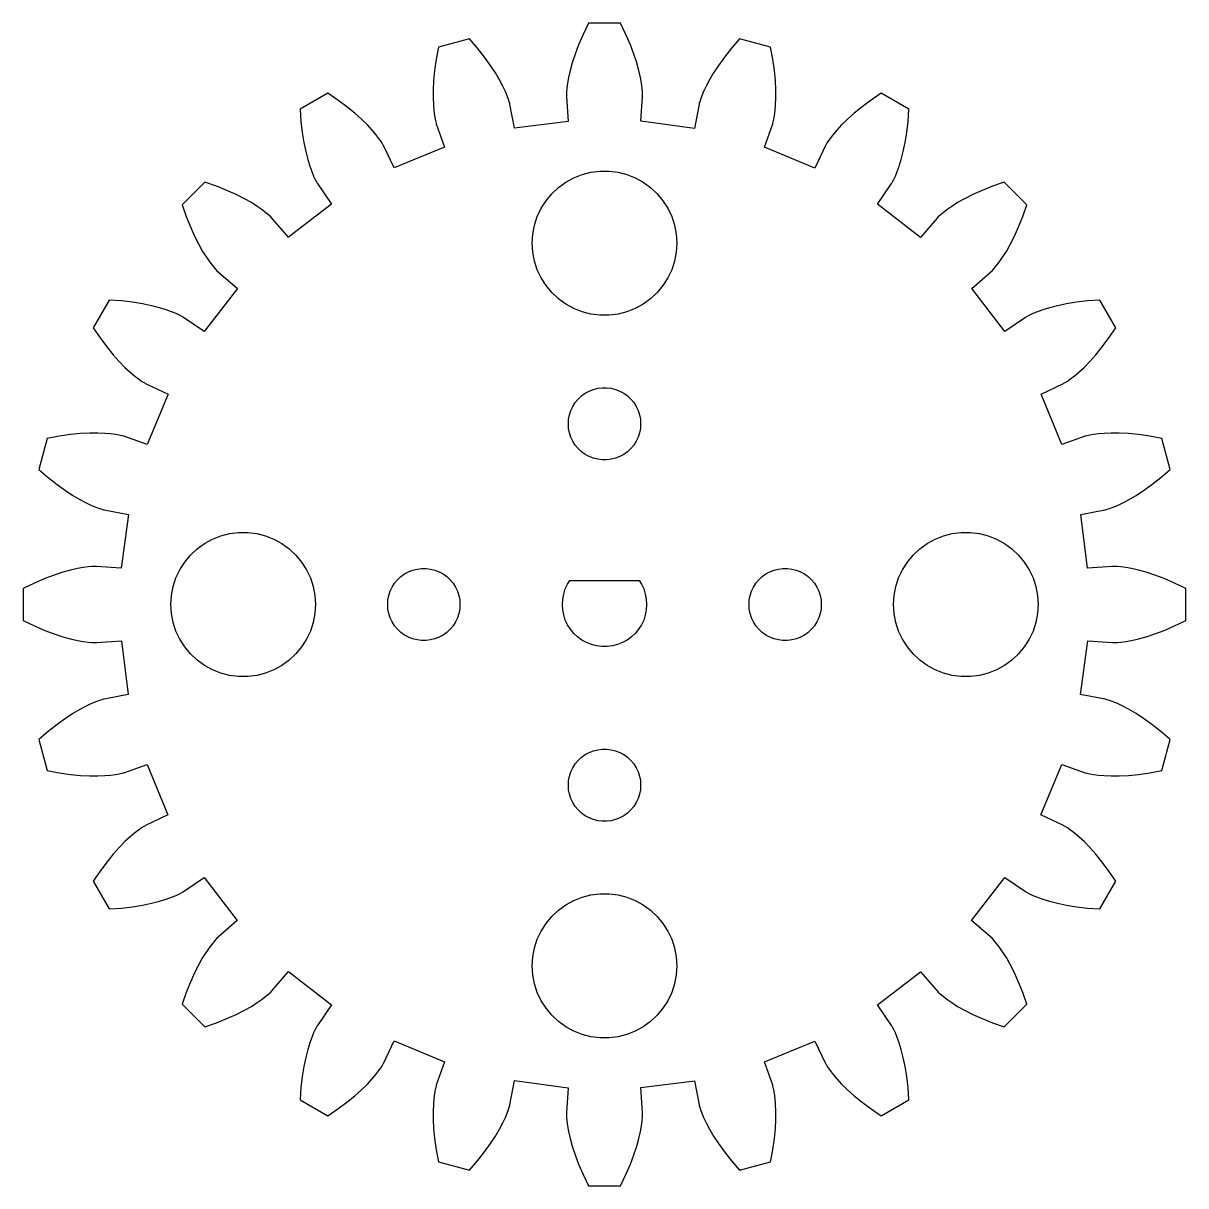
# Model space of a CAD drawing. Header units: metres. Extents: x -24.1 to 24.1, y -24.1 to 24.1.
import ezdxf

# ---------------------------------------------------------------- set-up
doc = ezdxf.new("R2010")
doc.units = ezdxf.units.M

msp = doc.modelspace()

# ---------------------------------------------------------------- linework, layer by layer
for p, q in [((-0.663116, 24.1281), (-0.88736, 23.6678)), ((0.663116, 24.1281), (-0.663116, 24.1281)), ((0.88736, 23.6678), (0.663116, 24.1281)), ((-0.88736, 23.6678), (-1.07262, 23.2385)), ((1.07262, 23.2385), (0.88736, 23.6678)), ((-5.60429, 23.4776), (-6.88533, 23.1344)), ((-5.26854, 23.091), (-5.60429, 23.4776)), ((-1.07262, 23.2385), (-1.22226, 22.8429)), ((1.22226, 22.8429), (1.07262, 23.2385)), ((5.60429, 23.4776), (5.26854, 23.091)), ((6.88533, 23.1344), (5.60429, 23.4776)), ((-6.88533, 23.1344), (-6.98279, 22.6317)), ((-4.9785, 22.7243), (-5.26854, 23.091)), ((-4.73155, 22.3809), (-4.9785, 22.7243)), ((-1.22226, 22.8429), (-1.33978, 22.4831)), ((1.33978, 22.4831), (1.22226, 22.8429)), ((4.9785, 22.7243), (4.73155, 22.3809)), ((5.26854, 23.091), (4.9785, 22.7243)), ((6.98279, 22.6317), (6.88533, 23.1344)), ((-6.98279, 22.6317), (-7.05064, 22.1691)), ((-4.52492, 22.0638), (-4.73155, 22.3809)), ((-1.33978, 22.4831), (-1.42883, 22.1613)), ((1.42883, 22.1613), (1.33978, 22.4831)), ((4.73155, 22.3809), (4.52492, 22.0638)), ((7.05064, 22.1691), (6.98279, 22.6317)), ((-7.09277, 21.7482), (-7.11319, 21.3703)), ((-7.05064, 22.1691), (-7.09277, 21.7482)), ((-4.35561, 21.7759), (-4.52492, 22.0638)), ((-4.22044, 21.52), (-4.35561, 21.7759)), ((-1.49315, 21.8791), (-1.53658, 21.6381)), ((-1.42883, 22.1613), (-1.49315, 21.8791)), ((1.49315, 21.8791), (1.42883, 22.1613)), ((1.53658, 21.6381), (1.49315, 21.8791)), ((4.35561, 21.7759), (4.22044, 21.52)), ((4.52492, 22.0638), (4.35561, 21.7759)), ((7.09277, 21.7482), (7.05064, 22.1691)), ((7.11319, 21.3703), (7.09277, 21.7482)), ((-7.11319, 21.3703), (-7.11589, 21.0363)), ((-4.11612, 21.2985), (-4.22044, 21.52)), ((-4.03912, 21.1135), (-4.11612, 21.2985)), ((-1.57658, 21.2842), (-1.58121, 21.173)), ((-1.56306, 21.4395), (-1.57658, 21.2842)), ((-1.53658, 21.6381), (-1.56306, 21.4395)), ((1.56306, 21.4395), (1.53658, 21.6381)), ((1.57658, 21.2842), (1.56306, 21.4395)), ((1.58121, 21.173), (1.57658, 21.2842)), ((4.11612, 21.2985), (4.03912, 21.1135)), ((4.22044, 21.52), (4.11612, 21.2985)), ((7.11589, 21.0363), (7.11319, 21.3703)), ((-11.4898, 21.2271), (-12.6383, 20.564)), ((-11.0654, 20.9406), (-11.4898, 21.2271)), ((-10.6904, 20.6615), (-11.0654, 20.9406)), ((-7.11589, 21.0363), (-7.105, 20.7471)), ((-3.98589, 20.967), (-4.03912, 21.1135)), ((-3.95264, 20.8608), (-3.98589, 20.967)), ((-3.93558, 20.7962), (-3.95264, 20.8608)), ((-3.93077, 20.7745), (-3.93558, 20.7962)), ((-3.7406, 19.7694), (-3.93077, 20.7745)), ((-1.58121, 21.173), (-1.58098, 21.1062)), ((-1.58098, 21.1062), (-1.57999, 21.084)), ((-1.57999, 21.084), (-1.50261, 20.0514)), ((1.50354, 20.0639), (1.57999, 21.084)), ((1.57999, 21.084), (1.58098, 21.1062)), ((1.58098, 21.1062), (1.58121, 21.173)), ((3.93077, 20.7745), (3.73827, 19.757)), ((3.93558, 20.7962), (3.93077, 20.7745)), ((3.95264, 20.8608), (3.93558, 20.7962)), ((3.98589, 20.967), (3.95264, 20.8608)), ((4.03912, 21.1135), (3.98589, 20.967)), ((7.105, 20.7471), (7.11589, 21.0363)), ((11.0654, 20.9406), (10.6904, 20.6615)), ((11.4898, 21.2271), (11.0654, 20.9406)), ((12.6383, 20.564), (11.4898, 21.2271)), ((-12.6383, 20.564), (-12.6024, 20.0532)), ((-10.3629, 20.3936), (-10.6904, 20.6615)), ((-10.0813, 20.1408), (-10.3629, 20.3936)), ((-7.105, 20.7471), (-7.08455, 20.5031)), ((-7.08455, 20.5031), (-7.05875, 20.3044)), ((-7.05875, 20.3044), (-7.03162, 20.1509)), ((7.03162, 20.1509), (7.05875, 20.3044)), ((7.05875, 20.3044), (7.08455, 20.5031)), ((7.08455, 20.5031), (7.105, 20.7471)), ((10.3629, 20.3936), (10.0813, 20.1408)), ((10.6904, 20.6615), (10.3629, 20.3936)), ((12.6024, 20.0532), (12.6383, 20.564)), ((-12.6024, 20.0532), (-12.5482, 19.5889)), ((-9.84322, 19.9066), (-10.0813, 20.1408)), ((-9.64644, 19.6944), (-9.84322, 19.9066)), ((-7.03162, 20.1509), (-7.00729, 20.0423)), ((-7.00729, 20.0423), (-6.98979, 19.9778)), ((-6.98979, 19.9778), (-6.98308, 19.9566)), ((-6.98308, 19.9566), (-6.64108, 18.9792)), ((-1.50261, 20.0514), (-3.7406, 19.7694)), ((3.73827, 19.757), (1.50354, 20.0639)), ((6.64522, 18.9911), (6.98308, 19.9566)), ((6.98308, 19.9566), (6.98979, 19.9778)), ((6.98979, 19.9778), (7.00729, 20.0423)), ((7.00729, 20.0423), (7.03162, 20.1509)), ((9.84322, 19.9066), (9.64644, 19.6944)), ((10.0813, 20.1408), (9.84322, 19.9066)), ((12.5482, 19.5889), (12.6024, 20.0532)), ((-12.5482, 19.5889), (-12.4799, 19.1714)), ((-9.48831, 19.5074), (-9.64644, 19.6944)), ((-9.36607, 19.3486), (-9.48831, 19.5074)), ((-9.27673, 19.2209), (-9.36607, 19.3486)), ((9.36607, 19.3486), (9.27673, 19.2209)), ((9.48831, 19.5074), (9.36607, 19.3486)), ((9.64644, 19.6944), (9.48831, 19.5074)), ((12.4799, 19.1714), (12.5482, 19.5889)), ((-12.4799, 19.1714), (-12.4018, 18.8011)), ((-9.21712, 19.1269), (-9.27673, 19.2209)), ((-9.18393, 19.069), (-9.21712, 19.1269)), ((-9.17366, 19.0492), (-9.18393, 19.069)), ((-8.72983, 18.1276), (-9.17366, 19.0492)), ((-6.64108, 18.9792), (-8.72983, 18.1276)), ((8.72438, 18.1163), (6.64522, 18.9911)), ((9.17366, 19.0492), (8.72438, 18.1163)), ((9.18393, 19.069), (9.17366, 19.0492)), ((9.21712, 19.1269), (9.18393, 19.069)), ((9.27673, 19.2209), (9.21712, 19.1269)), ((12.4018, 18.8011), (12.4799, 19.1714)), ((-12.4018, 18.8011), (-12.318, 18.4778)), ((-12.318, 18.4778), (-12.2326, 18.2013)), ((12.2326, 18.2013), (12.318, 18.4778)), ((12.318, 18.4778), (12.4018, 18.8011)), ((-12.2326, 18.2013), (-12.1497, 17.9708)), ((-12.1497, 17.9708), (-12.0734, 17.7856)), ((-0.927048, 17.8532), (-0.562134, 17.9469)), ((-0.562134, 17.9469), (-0.18837, 17.9941)), ((-0.18837, 17.9941), (0.18837, 17.9941)), ((0.18837, 17.9941), (0.562134, 17.9469)), ((0.562134, 17.9469), (0.927048, 17.8532)), ((12.0734, 17.7856), (12.1497, 17.9708)), ((12.1497, 17.9708), (12.2326, 18.2013)), ((-16.5923, 17.5301), (-17.5301, 16.5923)), ((-16.1082, 17.3631), (-16.5923, 17.5301)), ((-12.0734, 17.7856), (-12.0075, 17.6444)), ((-12.0075, 17.6444), (-11.9559, 17.5457)), ((-11.9559, 17.5457), (-11.9223, 17.488)), ((-11.9223, 17.488), (-11.9103, 17.4692)), ((-11.9103, 17.4692), (-11.327, 16.6137)), ((-1.91226, 17.3115), (-1.60747, 17.533)), ((-1.60747, 17.533), (-1.27733, 17.7145)), ((-1.27733, 17.7145), (-0.927048, 17.8532)), ((0.927048, 17.8532), (1.27733, 17.7145)), ((1.27733, 17.7145), (1.60747, 17.533)), ((1.60747, 17.533), (1.91226, 17.3115)), ((11.334, 16.6241), (11.9103, 17.4692)), ((11.9103, 17.4692), (11.9223, 17.488)), ((11.9223, 17.488), (11.9559, 17.5457)), ((11.9559, 17.5457), (12.0075, 17.6444)), ((12.0075, 17.6444), (12.0734, 17.7856)), ((16.5923, 17.5301), (16.1082, 17.3631)), ((17.5301, 16.5923), (16.5923, 17.5301)), ((-15.6737, 17.1906), (-16.1082, 17.3631)), ((-15.2881, 17.0166), (-15.6737, 17.1906)), ((-14.9506, 16.8453), (-15.2881, 17.0166)), ((-2.42705, 16.7634), (-2.1869, 17.0536)), ((-2.1869, 17.0536), (-1.91226, 17.3115)), ((1.91226, 17.3115), (2.1869, 17.0536)), ((2.1869, 17.0536), (2.42705, 16.7634)), ((15.2881, 17.0166), (14.9506, 16.8453)), ((15.6737, 17.1906), (15.2881, 17.0166)), ((16.1082, 17.3631), (15.6737, 17.1906)), ((-17.5301, 16.5923), (-17.3631, 16.1082)), ((-14.66, 16.6807), (-14.9506, 16.8453)), ((-14.415, 16.5267), (-14.66, 16.6807)), ((-14.2139, 16.3869), (-14.415, 16.5267)), ((-11.327, 16.6137), (-13.1241, 15.2505)), ((-2.78932, 16.1044), (-2.62891, 16.4453)), ((-2.62891, 16.4453), (-2.42705, 16.7634)), ((2.42705, 16.7634), (2.62891, 16.4453)), ((2.62891, 16.4453), (2.78932, 16.1044)), ((13.116, 15.241), (11.334, 16.6241)), ((14.415, 16.5267), (14.2139, 16.3869)), ((14.66, 16.6807), (14.415, 16.5267)), ((14.9506, 16.8453), (14.66, 16.6807)), ((17.3631, 16.1082), (17.5301, 16.5923)), ((-17.3631, 16.1082), (-17.1906, 15.6737)), ((-14.0547, 16.2652), (-14.2139, 16.3869)), ((-13.9354, 16.165), (-14.0547, 16.2652)), ((-13.8535, 16.0896), (-13.9354, 16.165)), ((-13.8064, 16.0423), (-13.8535, 16.0896)), ((-13.7914, 16.0258), (-13.8064, 16.0423)), ((-13.1241, 15.2505), (-13.7914, 16.0258)), ((-2.90575, 15.7461), (-2.78932, 16.1044)), ((2.78932, 16.1044), (2.90575, 15.7461)), ((13.7914, 16.0258), (13.116, 15.241)), ((13.8064, 16.0423), (13.7914, 16.0258)), ((13.8535, 16.0896), (13.8064, 16.0423)), ((13.9354, 16.165), (13.8535, 16.0896)), ((14.0547, 16.2652), (13.9354, 16.165)), ((14.2139, 16.3869), (14.0547, 16.2652)), ((17.1906, 15.6737), (17.3631, 16.1082)), ((-17.1906, 15.6737), (-17.0166, 15.2881)), ((-2.97633, 15.376), (-2.90575, 15.7461)), ((2.90575, 15.7461), (2.97633, 15.376)), ((17.0166, 15.2881), (17.1906, 15.6737)), ((-17.0166, 15.2881), (-16.8453, 14.9506)), ((-3, 15), (-2.97633, 15.376)), ((-2.97633, 14.624), (-3, 15)), ((2.97633, 15.376), (3, 15)), ((3, 15), (2.97633, 14.624)), ((16.8453, 14.9506), (17.0166, 15.2881)), ((-16.8453, 14.9506), (-16.6807, 14.66)), ((-16.6807, 14.66), (-16.5267, 14.415)), ((-2.90575, 14.2539), (-2.97633, 14.624)), ((2.97633, 14.624), (2.90575, 14.2539)), ((16.5267, 14.415), (16.6807, 14.66)), ((16.6807, 14.66), (16.8453, 14.9506)), ((-16.5267, 14.415), (-16.3869, 14.2139)), ((-16.3869, 14.2139), (-16.2652, 14.0547)), ((-16.2652, 14.0547), (-16.165, 13.9354)), ((-2.78932, 13.8956), (-2.90575, 14.2539)), ((2.90575, 14.2539), (2.78932, 13.8956)), ((16.165, 13.9354), (16.2652, 14.0547)), ((16.2652, 14.0547), (16.3869, 14.2139)), ((16.3869, 14.2139), (16.5267, 14.415)), ((-16.165, 13.9354), (-16.0896, 13.8535)), ((-16.0896, 13.8535), (-16.0423, 13.8064)), ((-16.0423, 13.8064), (-16.0258, 13.7914)), ((-16.0258, 13.7914), (-15.241, 13.116)), ((-2.62891, 13.5547), (-2.78932, 13.8956)), ((-2.42705, 13.2366), (-2.62891, 13.5547)), ((2.62891, 13.5547), (2.42705, 13.2366)), ((2.78932, 13.8956), (2.62891, 13.5547)), ((15.2505, 13.1241), (16.0258, 13.7914)), ((16.0258, 13.7914), (16.0423, 13.8064)), ((16.0423, 13.8064), (16.0896, 13.8535)), ((16.0896, 13.8535), (16.165, 13.9354)), ((-15.241, 13.116), (-16.6241, 11.334)), ((-2.1869, 12.9464), (-2.42705, 13.2366)), ((2.42705, 13.2366), (2.1869, 12.9464)), ((16.6137, 11.327), (15.2505, 13.1241)), ((-20.564, 12.6383), (-21.2271, 11.4898)), ((-20.0532, 12.6024), (-20.564, 12.6383)), ((-19.5889, 12.5482), (-20.0532, 12.6024)), ((-19.1714, 12.4799), (-19.5889, 12.5482)), ((-1.91226, 12.6884), (-2.1869, 12.9464)), ((-1.60747, 12.467), (-1.91226, 12.6884)), ((1.91226, 12.6884), (1.60747, 12.467)), ((2.1869, 12.9464), (1.91226, 12.6884)), ((19.5889, 12.5482), (19.1714, 12.4799)), ((20.0532, 12.6024), (19.5889, 12.5482)), ((20.564, 12.6383), (20.0532, 12.6024)), ((21.2271, 11.4898), (20.564, 12.6383)), ((-18.8011, 12.4018), (-19.1714, 12.4799)), ((-18.4778, 12.318), (-18.8011, 12.4018)), ((-18.2013, 12.2326), (-18.4778, 12.318)), ((-17.9708, 12.1497), (-18.2013, 12.2326)), ((-17.7856, 12.0734), (-17.9708, 12.1497)), ((-17.6444, 12.0075), (-17.7856, 12.0734)), ((-1.27733, 12.2855), (-1.60747, 12.467)), ((-0.927048, 12.1468), (-1.27733, 12.2855)), ((-0.562134, 12.0531), (-0.927048, 12.1468)), ((0.927048, 12.1468), (0.562134, 12.0531)), ((1.27733, 12.2855), (0.927048, 12.1468)), ((1.60747, 12.467), (1.27733, 12.2855)), ((17.7856, 12.0734), (17.6444, 12.0075)), ((17.9708, 12.1497), (17.7856, 12.0734)), ((18.2013, 12.2326), (17.9708, 12.1497)), ((18.4778, 12.318), (18.2013, 12.2326)), ((18.8011, 12.4018), (18.4778, 12.318)), ((19.1714, 12.4799), (18.8011, 12.4018)), ((-17.5457, 11.9559), (-17.6444, 12.0075)), ((-17.488, 11.9223), (-17.5457, 11.9559)), ((-17.4692, 11.9103), (-17.488, 11.9223)), ((-16.6241, 11.334), (-17.4692, 11.9103)), ((-0.18837, 12.0059), (-0.562134, 12.0531)), ((0.18837, 12.0059), (-0.18837, 12.0059)), ((0.562134, 12.0531), (0.18837, 12.0059)), ((17.4692, 11.9103), (16.6137, 11.327)), ((17.488, 11.9223), (17.4692, 11.9103)), ((17.5457, 11.9559), (17.488, 11.9223)), ((17.6444, 12.0075), (17.5457, 11.9559)), ((-21.2271, 11.4898), (-20.9406, 11.0654)), ((20.9406, 11.0654), (21.2271, 11.4898)), ((-20.9406, 11.0654), (-20.6615, 10.6904)), ((-20.6615, 10.6904), (-20.3936, 10.3629)), ((20.3936, 10.3629), (20.6615, 10.6904)), ((20.6615, 10.6904), (20.9406, 11.0654)), ((-20.3936, 10.3629), (-20.1408, 10.0813)), ((20.1408, 10.0813), (20.3936, 10.3629)), ((-20.1408, 10.0813), (-19.9066, 9.84322)), ((-19.9066, 9.84322), (-19.6944, 9.64644)), ((19.6944, 9.64644), (19.9066, 9.84322)), ((19.9066, 9.84322), (20.1408, 10.0813)), ((-19.6944, 9.64644), (-19.5074, 9.48831)), ((-19.5074, 9.48831), (-19.3486, 9.36607)), ((-19.3486, 9.36607), (-19.2209, 9.27673)), ((-19.2209, 9.27673), (-19.1269, 9.21712)), ((-19.1269, 9.21712), (-19.069, 9.18393)), ((-19.069, 9.18393), (-19.0492, 9.17366)), ((-19.0492, 9.17366), (-18.1163, 8.72438)), ((18.1276, 8.72983), (19.0492, 9.17366)), ((19.0492, 9.17366), (19.069, 9.18393)), ((19.069, 9.18393), (19.1269, 9.21712)), ((19.1269, 9.21712), (19.2209, 9.27673)), ((19.2209, 9.27673), (19.3486, 9.36607)), ((19.3486, 9.36607), (19.5074, 9.48831)), ((19.5074, 9.48831), (19.6944, 9.64644)), ((-18.1163, 8.72438), (-18.9911, 6.64522)), ((-0.956131, 8.65576), (-0.803726, 8.76648)), ((-0.803726, 8.76648), (-0.638657, 8.85724)), ((-0.638657, 8.85724), (-0.463516, 8.92657)), ((-0.463516, 8.92657), (-0.281067, 8.97342)), ((-0.281067, 8.97342), (-0.094177, 8.99704)), ((-0.094177, 8.99704), (0.094177, 8.99704)), ((0.094177, 8.99704), (0.281067, 8.97342)), ((0.281067, 8.97342), (0.463516, 8.92657)), ((0.463516, 8.92657), (0.638657, 8.85724)), ((0.638657, 8.85724), (0.803726, 8.76648)), ((0.803726, 8.76648), (0.956131, 8.65576)), ((18.9792, 6.64108), (18.1276, 8.72983)), ((-1.39465, 8.05219), (-1.31445, 8.22263)), ((-1.31445, 8.22263), (-1.21352, 8.38167)), ((-1.21352, 8.38167), (-1.09344, 8.52681)), ((-1.09344, 8.52681), (-0.956131, 8.65576)), ((0.956131, 8.65576), (1.09344, 8.52681)), ((1.09344, 8.52681), (1.21352, 8.38167)), ((1.21352, 8.38167), (1.31445, 8.22263)), ((1.31445, 8.22263), (1.39465, 8.05219)), ((-1.48816, 7.68799), (-1.45287, 7.87303)), ((-1.45287, 7.87303), (-1.39465, 8.05219)), ((1.39465, 8.05219), (1.45287, 7.87303)), ((1.45287, 7.87303), (1.48816, 7.68799)), ((-1.5, 7.5), (-1.48816, 7.68799)), ((-1.48816, 7.312), (-1.5, 7.5)), ((-1.45287, 7.12695), (-1.48816, 7.312)), ((1.48816, 7.312), (1.45287, 7.12695)), ((1.48816, 7.68799), (1.5, 7.5)), ((1.5, 7.5), (1.48816, 7.312)), ((-23.1344, 6.88533), (-23.4776, 5.60429)), ((-22.6317, 6.98279), (-23.1344, 6.88533)), ((-22.1691, 7.05064), (-22.6317, 6.98279)), ((-21.7482, 7.09277), (-22.1691, 7.05064)), ((-21.3703, 7.11319), (-21.7482, 7.09277)), ((-21.0363, 7.11589), (-21.3703, 7.11319)), ((-20.7471, 7.105), (-21.0363, 7.11589)), ((-20.5031, 7.08455), (-20.7471, 7.105)), ((-20.3044, 7.05875), (-20.5031, 7.08455)), ((-20.1509, 7.03162), (-20.3044, 7.05875)), ((-20.0423, 7.00729), (-20.1509, 7.03162)), ((-19.9778, 6.98979), (-20.0423, 7.00729)), ((-19.9566, 6.98308), (-19.9778, 6.98979)), ((-18.9911, 6.64522), (-19.9566, 6.98308)), ((-1.39465, 6.9478), (-1.45287, 7.12695)), ((-1.31445, 6.77736), (-1.39465, 6.9478)), ((-1.21352, 6.61832), (-1.31445, 6.77736)), ((1.31445, 6.77736), (1.21352, 6.61832)), ((1.39465, 6.9478), (1.31445, 6.77736)), ((1.45287, 7.12695), (1.39465, 6.9478)), ((19.9566, 6.98308), (18.9792, 6.64108)), ((19.9778, 6.98979), (19.9566, 6.98308)), ((20.0423, 7.00729), (19.9778, 6.98979)), ((20.1509, 7.03162), (20.0423, 7.00729)), ((20.3044, 7.05875), (20.1509, 7.03162)), ((20.5031, 7.08455), (20.3044, 7.05875)), ((20.7471, 7.105), (20.5031, 7.08455)), ((21.0363, 7.11589), (20.7471, 7.105)), ((21.3703, 7.11319), (21.0363, 7.11589)), ((21.7482, 7.09277), (21.3703, 7.11319)), ((22.1691, 7.05064), (21.7482, 7.09277)), ((22.6317, 6.98279), (22.1691, 7.05064)), ((23.1344, 6.88533), (22.6317, 6.98279)), ((23.4776, 5.60429), (23.1344, 6.88533)), ((-1.09344, 6.47318), (-1.21352, 6.61832)), ((-0.956131, 6.34422), (-1.09344, 6.47318)), ((-0.803726, 6.23351), (-0.956131, 6.34422)), ((0.956131, 6.34422), (0.803726, 6.23351)), ((1.09344, 6.47318), (0.956131, 6.34422)), ((1.21352, 6.61832), (1.09344, 6.47318)), ((-0.638657, 6.14275), (-0.803726, 6.23351)), ((-0.463516, 6.07341), (-0.638657, 6.14275)), ((-0.281067, 6.02657), (-0.463516, 6.07341)), ((-0.094177, 6.00294), (-0.281067, 6.02657)), ((0.094177, 6.00294), (-0.094177, 6.00294)), ((0.281067, 6.02657), (0.094177, 6.00294)), ((0.463516, 6.07341), (0.281067, 6.02657)), ((0.638657, 6.14275), (0.463516, 6.07341)), ((0.803726, 6.23351), (0.638657, 6.14275)), ((-23.4776, 5.60429), (-23.091, 5.26854)), ((23.091, 5.26854), (23.4776, 5.60429)), ((-23.091, 5.26854), (-22.7243, 4.9785)), ((-22.7243, 4.9785), (-22.3809, 4.73155)), ((22.3809, 4.73155), (22.7243, 4.9785)), ((22.7243, 4.9785), (23.091, 5.26854)), ((-22.3809, 4.73155), (-22.0638, 4.52492)), ((-22.0638, 4.52492), (-21.7759, 4.35561)), ((-21.7759, 4.35561), (-21.52, 4.22044)), ((21.52, 4.22044), (21.7759, 4.35561)), ((21.7759, 4.35561), (22.0638, 4.52492)), ((22.0638, 4.52492), (22.3809, 4.73155)), ((-21.52, 4.22044), (-21.2985, 4.11612)), ((-21.2985, 4.11612), (-21.1135, 4.03912)), ((-21.1135, 4.03912), (-20.967, 3.98589)), ((-20.967, 3.98589), (-20.8608, 3.95264)), ((-20.8608, 3.95264), (-20.7962, 3.93558)), ((-20.7962, 3.93558), (-20.7745, 3.93077)), ((-20.7745, 3.93077), (-19.757, 3.73827)), ((19.7694, 3.7406), (20.7745, 3.93077)), ((20.7745, 3.93077), (20.7962, 3.93558)), ((20.7962, 3.93558), (20.8608, 3.95264)), ((20.8608, 3.95264), (20.967, 3.98589)), ((20.967, 3.98589), (21.1135, 4.03912)), ((21.1135, 4.03912), (21.2985, 4.11612)), ((21.2985, 4.11612), (21.52, 4.22044)), ((-19.757, 3.73827), (-20.0639, 1.50354)), ((20.0514, 1.50261), (19.7694, 3.7406)), ((-15.927, 2.85316), (-15.5621, 2.94685)), ((-15.5621, 2.94685), (-15.1884, 2.99408)), ((-15.1884, 2.99408), (-14.8116, 2.99408)), ((-14.8116, 2.99408), (-14.4379, 2.94685)), ((-14.4379, 2.94685), (-14.0729, 2.85316)), ((14.0729, 2.85316), (14.4379, 2.94685)), ((14.4379, 2.94685), (14.8116, 2.99408)), ((14.8116, 2.99408), (15.1884, 2.99408)), ((15.1884, 2.99408), (15.5621, 2.94685)), ((15.5621, 2.94685), (15.927, 2.85316)), ((-16.9123, 2.31154), (-16.6075, 2.53297)), ((-16.6075, 2.53297), (-16.2773, 2.71448)), ((-16.2773, 2.71448), (-15.927, 2.85316)), ((-14.0729, 2.85316), (-13.7227, 2.71448)), ((-13.7227, 2.71448), (-13.3925, 2.53297)), ((-13.3925, 2.53297), (-13.0877, 2.31154)), ((13.0877, 2.31154), (13.3925, 2.53297)), ((13.3925, 2.53297), (13.7227, 2.71448)), ((13.7227, 2.71448), (14.0729, 2.85316)), ((15.927, 2.85316), (16.2773, 2.71448)), ((16.2773, 2.71448), (16.6075, 2.53297)), ((16.6075, 2.53297), (16.9123, 2.31154)), ((-17.427, 1.76335), (-17.1869, 2.05363)), ((-17.1869, 2.05363), (-16.9123, 2.31154)), ((-13.0877, 2.31154), (-12.8131, 2.05363)), ((-12.8131, 2.05363), (-12.5729, 1.76335)), ((12.5729, 1.76335), (12.8131, 2.05363)), ((12.8131, 2.05363), (13.0877, 2.31154)), ((16.9123, 2.31154), (17.1869, 2.05363)), ((17.1869, 2.05363), (17.427, 1.76335)), ((-21.8791, 1.49315), (-22.1613, 1.42883)), ((-21.6381, 1.53658), (-21.8791, 1.49315)), ((-21.4395, 1.56306), (-21.6381, 1.53658)), ((-21.2842, 1.57658), (-21.4395, 1.56306)), ((-21.173, 1.58121), (-21.2842, 1.57658)), ((-21.1062, 1.58098), (-21.173, 1.58121)), ((-21.084, 1.57999), (-21.1062, 1.58098)), ((-20.0639, 1.50354), (-21.084, 1.57999)), ((-17.6289, 1.44525), (-17.427, 1.76335)), ((-12.5729, 1.76335), (-12.3711, 1.44525)), ((-7.96352, 1.42657), (-7.78107, 1.47342)), ((-7.78107, 1.47342), (-7.59418, 1.49704)), ((-7.59418, 1.49704), (-7.40581, 1.49704)), ((-7.40581, 1.49704), (-7.21892, 1.47342)), ((-7.21892, 1.47342), (-7.03647, 1.42657)), ((7.03647, 1.42657), (7.21892, 1.47342)), ((7.21892, 1.47342), (7.40581, 1.49704)), ((7.40581, 1.49704), (7.59418, 1.49704)), ((7.59418, 1.49704), (7.78107, 1.47342)), ((7.78107, 1.47342), (7.96352, 1.42657)), ((12.3711, 1.44525), (12.5729, 1.76335)), ((17.427, 1.76335), (17.6289, 1.44525)), ((21.084, 1.57999), (20.0514, 1.50261)), ((21.1062, 1.58098), (21.084, 1.57999)), ((21.173, 1.58121), (21.1062, 1.58098)), ((21.2842, 1.57658), (21.173, 1.58121)), ((21.4395, 1.56306), (21.2842, 1.57658)), ((21.6381, 1.53658), (21.4395, 1.56306)), ((21.8791, 1.49315), (21.6381, 1.53658)), ((22.1613, 1.42883), (21.8791, 1.49315)), ((-23.2385, 1.07262), (-23.6678, 0.88736)), ((-22.8429, 1.22226), (-23.2385, 1.07262)), ((-22.4831, 1.33978), (-22.8429, 1.22226)), ((-22.1613, 1.42883), (-22.4831, 1.33978)), ((-17.9057, 0.746063), (-17.7893, 1.10437)), ((-17.7893, 1.10437), (-17.6289, 1.44525)), ((-12.3711, 1.44525), (-12.2107, 1.10437)), ((-12.2107, 1.10437), (-12.0942, 0.746063)), ((-8.71352, 0.881668), (-8.59344, 1.02681)), ((-8.59344, 1.02681), (-8.45613, 1.15576)), ((-8.45613, 1.15576), (-8.30373, 1.26648)), ((-8.30373, 1.26648), (-8.13866, 1.35724)), ((-8.13866, 1.35724), (-7.96352, 1.42657)), ((-7.03647, 1.42657), (-6.86133, 1.35724)), ((-6.86133, 1.35724), (-6.69626, 1.26648)), ((-6.69626, 1.26648), (-6.54385, 1.15576)), ((-6.54385, 1.15576), (-6.40654, 1.02681)), ((-6.40654, 1.02681), (-6.28647, 0.881668)), ((-1.53352, 0.843063), (-1.43393, 1)), ((-1.43393, 1), (1.43393, 1)), ((1.43393, 1), (1.53352, 0.843063)), ((6.28647, 0.881668), (6.40654, 1.02681)), ((6.40654, 1.02681), (6.54385, 1.15576)), ((6.54385, 1.15576), (6.69626, 1.26648)), ((6.69626, 1.26648), (6.86133, 1.35724)), ((6.86133, 1.35724), (7.03647, 1.42657)), ((7.96352, 1.42657), (8.13866, 1.35724)), ((8.13866, 1.35724), (8.30373, 1.26648)), ((8.30373, 1.26648), (8.45613, 1.15576)), ((8.45613, 1.15576), (8.59344, 1.02681)), ((8.59344, 1.02681), (8.71352, 0.881668)), ((12.0942, 0.746063), (12.2107, 1.10437)), ((12.2107, 1.10437), (12.3711, 1.44525)), ((17.6289, 1.44525), (17.7893, 1.10437)), ((17.7893, 1.10437), (17.9057, 0.746063)), ((22.4831, 1.33978), (22.1613, 1.42883)), ((22.8429, 1.22226), (22.4831, 1.33978)), ((23.2385, 1.07262), (22.8429, 1.22226)), ((23.6678, 0.88736), (23.2385, 1.07262)), ((-23.6678, 0.88736), (-24.1281, 0.663116)), ((-24.1281, 0.663116), (-24.1281, -0.663116)), ((-17.9763, 0.375992), (-17.9057, 0.746063)), ((-12.0942, 0.746063), (-12.0237, 0.375992)), ((-8.95287, 0.373032), (-8.89465, 0.552185)), ((-8.89465, 0.552185), (-8.81445, 0.722626)), ((-8.81445, 0.722626), (-8.71352, 0.881668)), ((-6.28647, 0.881668), (-6.18553, 0.722626)), ((-6.18553, 0.722626), (-6.10533, 0.552185)), ((-6.10533, 0.552185), (-6.04712, 0.373032)), ((-1.69501, 0.435196), (-1.62711, 0.644211)), ((-1.62711, 0.644211), (-1.53352, 0.843063)), ((1.53352, 0.843063), (1.62711, 0.644211)), ((1.62711, 0.644211), (1.69501, 0.435196)), ((6.04712, 0.373032), (6.10533, 0.552185)), ((6.10533, 0.552185), (6.18553, 0.722626)), ((6.18553, 0.722626), (6.28647, 0.881668)), ((8.71352, 0.881668), (8.81445, 0.722626)), ((8.81445, 0.722626), (8.89465, 0.552185)), ((8.89465, 0.552185), (8.95287, 0.373032)), ((12.0237, 0.375992), (12.0942, 0.746063)), ((17.9057, 0.746063), (17.9763, 0.375992)), ((24.1281, 0.663116), (23.6678, 0.88736)), ((24.1281, -0.663116), (24.1281, 0.663116)), ((-18, 0), (-17.9763, 0.375992)), ((-17.9763, -0.375992), (-18, 0)), ((-12.0237, 0.375992), (-12, 0)), ((-12, 0), (-12.0237, -0.375992)), ((-9, 0), (-8.98816, 0.187988)), ((-8.98816, -0.187988), (-9, 0)), ((-8.98816, 0.187988), (-8.95287, 0.373032)), ((-6.04712, 0.373032), (-6.01183, 0.187988)), ((-6.01183, 0.187988), (-6, 0)), ((-6, 0), (-6.01183, -0.187988)), ((-1.75, 0), (-1.73619, 0.21933)), ((-1.73619, -0.21933), (-1.75, 0)), ((-1.73619, 0.21933), (-1.69501, 0.435196)), ((1.69501, 0.435196), (1.73619, 0.21933)), ((1.73619, 0.21933), (1.75, 0)), ((1.75, 0), (1.73619, -0.21933)), ((6, 0), (6.01183, 0.187988)), ((6.01183, -0.187988), (6, 0)), ((6.01183, 0.187988), (6.04712, 0.373032)), ((8.95287, 0.373032), (8.98816, 0.187988)), ((8.98816, 0.187988), (9, 0)), ((9, 0), (8.98816, -0.187988)), ((12, 0), (12.0237, 0.375992)), ((12.0237, -0.375992), (12, 0)), ((17.9763, 0.375992), (18, 0)), ((18, 0), (17.9763, -0.375992)), ((-17.9057, -0.746063), (-17.9763, -0.375992)), ((-12.0237, -0.375992), (-12.0942, -0.746063)), ((-8.95287, -0.373032), (-8.98816, -0.187988)), ((-8.89465, -0.552185), (-8.95287, -0.373032)), ((-6.04712, -0.373032), (-6.10533, -0.552185)), ((-6.01183, -0.187988), (-6.04712, -0.373032)), ((-1.69501, -0.435196), (-1.73619, -0.21933)), ((-1.62711, -0.644211), (-1.69501, -0.435196)), ((1.69501, -0.435196), (1.62711, -0.644211)), ((1.73619, -0.21933), (1.69501, -0.435196)), ((6.04712, -0.373032), (6.01183, -0.187988)), ((6.10533, -0.552185), (6.04712, -0.373032)), ((8.95287, -0.373032), (8.89465, -0.552185)), ((8.98816, -0.187988), (8.95287, -0.373032)), ((12.0942, -0.746063), (12.0237, -0.375992)), ((17.9763, -0.375992), (17.9057, -0.746063)), ((-24.1281, -0.663116), (-23.6678, -0.88736)), ((-23.6678, -0.88736), (-23.2385, -1.07262)), ((-17.7893, -1.10437), (-17.9057, -0.746063)), ((-12.0942, -0.746063), (-12.2107, -1.10437)), ((-8.81445, -0.722626), (-8.89465, -0.552185)), ((-8.71352, -0.881668), (-8.81445, -0.722626)), ((-8.59344, -1.02681), (-8.71352, -0.881668)), ((-6.28647, -0.881668), (-6.40654, -1.02681)), ((-6.18553, -0.722626), (-6.28647, -0.881668)), ((-6.10533, -0.552185), (-6.18553, -0.722626)), ((-1.53352, -0.843063), (-1.62711, -0.644211)), ((-1.41577, -1.02861), (-1.53352, -0.843063)), ((1.53352, -0.843063), (1.41577, -1.02861)), ((1.62711, -0.644211), (1.53352, -0.843063)), ((6.18553, -0.722626), (6.10533, -0.552185)), ((6.28647, -0.881668), (6.18553, -0.722626)), ((6.40654, -1.02681), (6.28647, -0.881668)), ((8.71352, -0.881668), (8.59344, -1.02681)), ((8.81445, -0.722626), (8.71352, -0.881668)), ((8.89465, -0.552185), (8.81445, -0.722626)), ((12.2107, -1.10437), (12.0942, -0.746063)), ((17.9057, -0.746063), (17.7893, -1.10437)), ((23.2385, -1.07262), (23.6678, -0.88736)), ((23.6678, -0.88736), (24.1281, -0.663116)), ((-23.2385, -1.07262), (-22.8429, -1.22226)), ((-22.8429, -1.22226), (-22.4831, -1.33978)), ((-22.4831, -1.33978), (-22.1613, -1.42883)), ((-22.1613, -1.42883), (-21.8791, -1.49315)), ((-17.6289, -1.44525), (-17.7893, -1.10437)), ((-17.427, -1.76335), (-17.6289, -1.44525)), ((-12.3711, -1.44525), (-12.5729, -1.76335)), ((-12.2107, -1.10437), (-12.3711, -1.44525)), ((-8.45613, -1.15576), (-8.59344, -1.02681)), ((-8.30373, -1.26648), (-8.45613, -1.15576)), ((-8.13866, -1.35724), (-8.30373, -1.26648)), ((-7.96352, -1.42657), (-8.13866, -1.35724)), ((-7.78107, -1.47342), (-7.96352, -1.42657)), ((-7.03647, -1.42657), (-7.21892, -1.47342)), ((-6.86133, -1.35724), (-7.03647, -1.42657)), ((-6.69626, -1.26648), (-6.86133, -1.35724)), ((-6.54385, -1.15576), (-6.69626, -1.26648)), ((-6.40654, -1.02681), (-6.54385, -1.15576)), ((-1.27568, -1.19795), (-1.41577, -1.02861)), ((-1.11548, -1.34839), (-1.27568, -1.19795)), ((-0.937683, -1.47757), (-1.11548, -1.34839)), ((1.11548, -1.34839), (0.937683, -1.47757)), ((1.27568, -1.19795), (1.11548, -1.34839)), ((1.41577, -1.02861), (1.27568, -1.19795)), ((6.54385, -1.15576), (6.40654, -1.02681)), ((6.69626, -1.26648), (6.54385, -1.15576)), ((6.86133, -1.35724), (6.69626, -1.26648)), ((7.03647, -1.42657), (6.86133, -1.35724)), ((7.21892, -1.47342), (7.03647, -1.42657)), ((7.96352, -1.42657), (7.78107, -1.47342)), ((8.13866, -1.35724), (7.96352, -1.42657)), ((8.30373, -1.26648), (8.13866, -1.35724)), ((8.45613, -1.15576), (8.30373, -1.26648)), ((8.59344, -1.02681), (8.45613, -1.15576)), ((12.3711, -1.44525), (12.2107, -1.10437)), ((12.5729, -1.76335), (12.3711, -1.44525)), ((17.6289, -1.44525), (17.427, -1.76335)), ((17.7893, -1.10437), (17.6289, -1.44525)), ((21.8791, -1.49315), (22.1613, -1.42883)), ((22.1613, -1.42883), (22.4831, -1.33978)), ((22.4831, -1.33978), (22.8429, -1.22226)), ((22.8429, -1.22226), (23.2385, -1.07262)), ((-21.8791, -1.49315), (-21.6381, -1.53658)), ((-21.6381, -1.53658), (-21.4395, -1.56306)), ((-21.4395, -1.56306), (-21.2842, -1.57658)), ((-21.2842, -1.57658), (-21.173, -1.58121)), ((-21.173, -1.58121), (-21.1062, -1.58098)), ((-21.1062, -1.58098), (-21.084, -1.57999)), ((-21.084, -1.57999), (-20.0514, -1.50261)), ((-20.0514, -1.50261), (-19.7694, -3.7406)), ((-17.1869, -2.05363), (-17.427, -1.76335)), ((-12.5729, -1.76335), (-12.8131, -2.05363)), ((-7.59418, -1.49704), (-7.78107, -1.47342)), ((-7.40581, -1.49704), (-7.59418, -1.49704)), ((-7.21892, -1.47342), (-7.40581, -1.49704)), ((-0.745102, -1.58344), (-0.937683, -1.47757)), ((-0.540771, -1.66434), (-0.745102, -1.58344)), ((-0.327911, -1.71899), (-0.540771, -1.66434)), ((-0.109879, -1.74654), (-0.327911, -1.71899)), ((0.109879, -1.74654), (-0.109879, -1.74654)), ((0.327911, -1.71899), (0.109879, -1.74654)), ((0.540771, -1.66434), (0.327911, -1.71899)), ((0.745102, -1.58344), (0.540771, -1.66434)), ((0.937683, -1.47757), (0.745102, -1.58344)), ((7.40581, -1.49704), (7.21892, -1.47342)), ((7.59418, -1.49704), (7.40581, -1.49704)), ((7.78107, -1.47342), (7.59418, -1.49704)), ((12.8131, -2.05363), (12.5729, -1.76335)), ((17.427, -1.76335), (17.1869, -2.05363)), ((19.757, -3.73827), (20.0639, -1.50354)), ((20.0639, -1.50354), (21.084, -1.57999)), ((21.084, -1.57999), (21.1062, -1.58098)), ((21.1062, -1.58098), (21.173, -1.58121)), ((21.173, -1.58121), (21.2842, -1.57658)), ((21.2842, -1.57658), (21.4395, -1.56306)), ((21.4395, -1.56306), (21.6381, -1.53658)), ((21.6381, -1.53658), (21.8791, -1.49315)), ((-16.9123, -2.31154), (-17.1869, -2.05363)), ((-16.6075, -2.53297), (-16.9123, -2.31154)), ((-13.0877, -2.31154), (-13.3925, -2.53297)), ((-12.8131, -2.05363), (-13.0877, -2.31154)), ((13.0877, -2.31154), (12.8131, -2.05363)), ((13.3925, -2.53297), (13.0877, -2.31154)), ((16.9123, -2.31154), (16.6075, -2.53297)), ((17.1869, -2.05363), (16.9123, -2.31154)), ((-16.2773, -2.71448), (-16.6075, -2.53297)), ((-15.927, -2.85316), (-16.2773, -2.71448)), ((-15.5621, -2.94685), (-15.927, -2.85316)), ((-14.0729, -2.85316), (-14.4379, -2.94685)), ((-13.7227, -2.71448), (-14.0729, -2.85316)), ((-13.3925, -2.53297), (-13.7227, -2.71448)), ((13.7227, -2.71448), (13.3925, -2.53297)), ((14.0729, -2.85316), (13.7227, -2.71448)), ((14.4379, -2.94685), (14.0729, -2.85316)), ((15.927, -2.85316), (15.5621, -2.94685)), ((16.2773, -2.71448), (15.927, -2.85316)), ((16.6075, -2.53297), (16.2773, -2.71448)), ((-15.1884, -2.99408), (-15.5621, -2.94685)), ((-14.8116, -2.99408), (-15.1884, -2.99408)), ((-14.4379, -2.94685), (-14.8116, -2.99408)), ((14.8116, -2.99408), (14.4379, -2.94685)), ((15.1884, -2.99408), (14.8116, -2.99408)), ((15.5621, -2.94685), (15.1884, -2.99408)), ((-19.7694, -3.7406), (-20.7745, -3.93077)), ((20.7745, -3.93077), (19.757, -3.73827)), ((-21.52, -4.22044), (-21.7759, -4.35561)), ((-21.2985, -4.11612), (-21.52, -4.22044)), ((-21.1135, -4.03912), (-21.2985, -4.11612)), ((-20.967, -3.98589), (-21.1135, -4.03912)), ((-20.8608, -3.95264), (-20.967, -3.98589)), ((-20.7962, -3.93558), (-20.8608, -3.95264)), ((-20.7745, -3.93077), (-20.7962, -3.93558)), ((20.7962, -3.93558), (20.7745, -3.93077)), ((20.8608, -3.95264), (20.7962, -3.93558)), ((20.967, -3.98589), (20.8608, -3.95264)), ((21.1135, -4.03912), (20.967, -3.98589)), ((21.2985, -4.11612), (21.1135, -4.03912)), ((21.52, -4.22044), (21.2985, -4.11612)), ((21.7759, -4.35561), (21.52, -4.22044)), ((-22.3809, -4.73155), (-22.7243, -4.9785)), ((-22.0638, -4.52492), (-22.3809, -4.73155)), ((-21.7759, -4.35561), (-22.0638, -4.52492)), ((22.0638, -4.52492), (21.7759, -4.35561)), ((22.3809, -4.73155), (22.0638, -4.52492)), ((22.7243, -4.9785), (22.3809, -4.73155)), ((-23.091, -5.26854), (-23.4776, -5.60429)), ((-22.7243, -4.9785), (-23.091, -5.26854)), ((23.091, -5.26854), (22.7243, -4.9785)), ((23.4776, -5.60429), (23.091, -5.26854)), ((-23.4776, -5.60429), (-23.1344, -6.88533)), ((23.1344, -6.88533), (23.4776, -5.60429)), ((-0.956131, -6.34422), (-0.803726, -6.23351)), ((-0.803726, -6.23351), (-0.638657, -6.14275)), ((-0.638657, -6.14275), (-0.463516, -6.07341)), ((-0.463516, -6.07341), (-0.281067, -6.02657)), ((-0.281067, -6.02657), (-0.094177, -6.00294)), ((-0.094177, -6.00294), (0.094177, -6.00294)), ((0.094177, -6.00294), (0.281067, -6.02657)), ((0.281067, -6.02657), (0.463516, -6.07341)), ((0.463516, -6.07341), (0.638657, -6.14275)), ((0.638657, -6.14275), (0.803726, -6.23351)), ((0.803726, -6.23351), (0.956131, -6.34422)), ((-19.9566, -6.98308), (-18.9792, -6.64108)), ((-18.9792, -6.64108), (-18.1276, -8.72983)), ((-1.31445, -6.77736), (-1.21352, -6.61832)), ((-1.21352, -6.61832), (-1.09344, -6.47318)), ((-1.09344, -6.47318), (-0.956131, -6.34422)), ((0.956131, -6.34422), (1.09344, -6.47318)), ((1.09344, -6.47318), (1.21352, -6.61832)), ((1.21352, -6.61832), (1.31445, -6.77736)), ((18.1163, -8.72438), (18.9911, -6.64522)), ((18.9911, -6.64522), (19.9566, -6.98308)), ((-23.1344, -6.88533), (-22.6317, -6.98279)), ((-22.6317, -6.98279), (-22.1691, -7.05064)), ((-22.1691, -7.05064), (-21.7482, -7.09277)), ((-21.7482, -7.09277), (-21.3703, -7.11319)), ((-21.3703, -7.11319), (-21.0363, -7.11589)), ((-21.0363, -7.11589), (-20.7471, -7.105)), ((-20.7471, -7.105), (-20.5031, -7.08455)), ((-20.5031, -7.08455), (-20.3044, -7.05875)), ((-20.3044, -7.05875), (-20.1509, -7.03162)), ((-20.1509, -7.03162), (-20.0423, -7.00729)), ((-20.0423, -7.00729), (-19.9778, -6.98979)), ((-19.9778, -6.98979), (-19.9566, -6.98308)), ((-1.48816, -7.312), (-1.45287, -7.12695)), ((-1.45287, -7.12695), (-1.39465, -6.9478)), ((-1.39465, -6.9478), (-1.31445, -6.77736)), ((1.31445, -6.77736), (1.39465, -6.9478)), ((1.39465, -6.9478), (1.45287, -7.12695)), ((1.45287, -7.12695), (1.48816, -7.312)), ((19.9566, -6.98308), (19.9778, -6.98979)), ((19.9778, -6.98979), (20.0423, -7.00729)), ((20.0423, -7.00729), (20.1509, -7.03162)), ((20.1509, -7.03162), (20.3044, -7.05875)), ((20.3044, -7.05875), (20.5031, -7.08455)), ((20.5031, -7.08455), (20.7471, -7.105)), ((20.7471, -7.105), (21.0363, -7.11589)), ((21.0363, -7.11589), (21.3703, -7.11319)), ((21.3703, -7.11319), (21.7482, -7.09277)), ((21.7482, -7.09277), (22.1691, -7.05064)), ((22.1691, -7.05064), (22.6317, -6.98279)), ((22.6317, -6.98279), (23.1344, -6.88533)), ((-1.5, -7.5), (-1.48816, -7.312)), ((-1.48816, -7.68799), (-1.5, -7.5)), ((-1.45287, -7.87303), (-1.48816, -7.68799)), ((1.48816, -7.68799), (1.45287, -7.87303)), ((1.48816, -7.312), (1.5, -7.5)), ((1.5, -7.5), (1.48816, -7.68799)), ((-1.39465, -8.05219), (-1.45287, -7.87303)), ((-1.31445, -8.22263), (-1.39465, -8.05219)), ((1.39465, -8.05219), (1.31445, -8.22263)), ((1.45287, -7.87303), (1.39465, -8.05219)), ((-1.21352, -8.38167), (-1.31445, -8.22263)), ((-1.09344, -8.52681), (-1.21352, -8.38167)), ((-0.956131, -8.65576), (-1.09344, -8.52681)), ((-0.803726, -8.76648), (-0.956131, -8.65576)), ((0.956131, -8.65576), (0.803726, -8.76648)), ((1.09344, -8.52681), (0.956131, -8.65576)), ((1.21352, -8.38167), (1.09344, -8.52681)), ((1.31445, -8.22263), (1.21352, -8.38167)), ((-18.1276, -8.72983), (-19.0492, -9.17366)), ((-0.638657, -8.85724), (-0.803726, -8.76648)), ((-0.463516, -8.92657), (-0.638657, -8.85724)), ((-0.281067, -8.97342), (-0.463516, -8.92657)), ((-0.094177, -8.99704), (-0.281067, -8.97342)), ((0.094177, -8.99704), (-0.094177, -8.99704)), ((0.281067, -8.97342), (0.094177, -8.99704)), ((0.463516, -8.92657), (0.281067, -8.97342)), ((0.638657, -8.85724), (0.463516, -8.92657)), ((0.803726, -8.76648), (0.638657, -8.85724)), ((19.0492, -9.17366), (18.1163, -8.72438)), ((-19.6944, -9.64644), (-19.9066, -9.84322)), ((-19.5074, -9.48831), (-19.6944, -9.64644)), ((-19.3486, -9.36607), (-19.5074, -9.48831)), ((-19.2209, -9.27673), (-19.3486, -9.36607)), ((-19.1269, -9.21712), (-19.2209, -9.27673)), ((-19.069, -9.18393), (-19.1269, -9.21712)), ((-19.0492, -9.17366), (-19.069, -9.18393)), ((19.069, -9.18393), (19.0492, -9.17366)), ((19.1269, -9.21712), (19.069, -9.18393)), ((19.2209, -9.27673), (19.1269, -9.21712)), ((19.3486, -9.36607), (19.2209, -9.27673)), ((19.5074, -9.48831), (19.3486, -9.36607)), ((19.6944, -9.64644), (19.5074, -9.48831)), ((19.9066, -9.84322), (19.6944, -9.64644)), ((-20.1408, -10.0813), (-20.3936, -10.3629)), ((-19.9066, -9.84322), (-20.1408, -10.0813)), ((20.1408, -10.0813), (19.9066, -9.84322)), ((20.3936, -10.3629), (20.1408, -10.0813)), ((-20.3936, -10.3629), (-20.6615, -10.6904)), ((20.6615, -10.6904), (20.3936, -10.3629)), ((-20.9406, -11.0654), (-21.2271, -11.4898)), ((-20.6615, -10.6904), (-20.9406, -11.0654)), ((20.9406, -11.0654), (20.6615, -10.6904)), ((21.2271, -11.4898), (20.9406, -11.0654)), ((-21.2271, -11.4898), (-20.564, -12.6383)), ((-17.4692, -11.9103), (-16.6137, -11.327)), ((-16.6137, -11.327), (-15.2505, -13.1241)), ((15.241, -13.116), (16.6241, -11.334)), ((16.6241, -11.334), (17.4692, -11.9103)), ((20.564, -12.6383), (21.2271, -11.4898)), ((-17.7856, -12.0734), (-17.6444, -12.0075)), ((-17.6444, -12.0075), (-17.5457, -11.9559)), ((-17.5457, -11.9559), (-17.488, -11.9223)), ((-17.488, -11.9223), (-17.4692, -11.9103)), ((-0.927048, -12.1468), (-0.562134, -12.0531)), ((-0.562134, -12.0531), (-0.18837, -12.0059)), ((-0.18837, -12.0059), (0.18837, -12.0059)), ((0.18837, -12.0059), (0.562134, -12.0531)), ((0.562134, -12.0531), (0.927048, -12.1468)), ((17.4692, -11.9103), (17.488, -11.9223)), ((17.488, -11.9223), (17.5457, -11.9559)), ((17.5457, -11.9559), (17.6444, -12.0075)), ((17.6444, -12.0075), (17.7856, -12.0734)), ((-19.5889, -12.5482), (-19.1714, -12.4799)), ((-19.1714, -12.4799), (-18.8011, -12.4018)), ((-18.8011, -12.4018), (-18.4778, -12.318)), ((-18.4778, -12.318), (-18.2013, -12.2326)), ((-18.2013, -12.2326), (-17.9708, -12.1497)), ((-17.9708, -12.1497), (-17.7856, -12.0734)), ((-1.91226, -12.6884), (-1.60747, -12.467)), ((-1.60747, -12.467), (-1.27733, -12.2855)), ((-1.27733, -12.2855), (-0.927048, -12.1468)), ((0.927048, -12.1468), (1.27733, -12.2855)), ((1.27733, -12.2855), (1.60747, -12.467)), ((1.60747, -12.467), (1.91226, -12.6884)), ((17.7856, -12.0734), (17.9708, -12.1497)), ((17.9708, -12.1497), (18.2013, -12.2326)), ((18.2013, -12.2326), (18.4778, -12.318)), ((18.4778, -12.318), (18.8011, -12.4018)), ((18.8011, -12.4018), (19.1714, -12.4799)), ((19.1714, -12.4799), (19.5889, -12.5482)), ((-20.564, -12.6383), (-20.0532, -12.6024)), ((-20.0532, -12.6024), (-19.5889, -12.5482)), ((-2.42705, -13.2366), (-2.1869, -12.9464)), ((-2.1869, -12.9464), (-1.91226, -12.6884)), ((1.91226, -12.6884), (2.1869, -12.9464)), ((2.1869, -12.9464), (2.42705, -13.2366)), ((19.5889, -12.5482), (20.0532, -12.6024)), ((20.0532, -12.6024), (20.564, -12.6383)), ((-15.2505, -13.1241), (-16.0258, -13.7914)), ((-2.62891, -13.5547), (-2.42705, -13.2366)), ((2.42705, -13.2366), (2.62891, -13.5547)), ((16.0258, -13.7914), (15.241, -13.116)), ((-16.165, -13.9354), (-16.2652, -14.0547)), ((-16.0896, -13.8535), (-16.165, -13.9354)), ((-16.0423, -13.8064), (-16.0896, -13.8535)), ((-16.0258, -13.7914), (-16.0423, -13.8064)), ((-2.90575, -14.2539), (-2.78932, -13.8956)), ((-2.78932, -13.8956), (-2.62891, -13.5547)), ((2.62891, -13.5547), (2.78932, -13.8956)), ((2.78932, -13.8956), (2.90575, -14.2539)), ((16.0423, -13.8064), (16.0258, -13.7914)), ((16.0896, -13.8535), (16.0423, -13.8064)), ((16.165, -13.9354), (16.0896, -13.8535)), ((16.2652, -14.0547), (16.165, -13.9354)), ((-16.5267, -14.415), (-16.6807, -14.66)), ((-16.3869, -14.2139), (-16.5267, -14.415)), ((-16.2652, -14.0547), (-16.3869, -14.2139)), ((-2.97633, -14.624), (-2.90575, -14.2539)), ((2.90575, -14.2539), (2.97633, -14.624)), ((16.3869, -14.2139), (16.2652, -14.0547)), ((16.5267, -14.415), (16.3869, -14.2139)), ((16.6807, -14.66), (16.5267, -14.415)), ((-16.8453, -14.9506), (-17.0166, -15.2881)), ((-16.6807, -14.66), (-16.8453, -14.9506)), ((-3, -15), (-2.97633, -14.624)), ((2.97633, -14.624), (3, -15)), ((16.8453, -14.9506), (16.6807, -14.66)), ((17.0166, -15.2881), (16.8453, -14.9506)), ((-17.0166, -15.2881), (-17.1906, -15.6737)), ((-13.7914, -16.0258), (-13.116, -15.241)), ((-13.116, -15.241), (-11.334, -16.6241)), ((-2.97633, -15.376), (-3, -15)), ((-2.90575, -15.7461), (-2.97633, -15.376)), ((2.97633, -15.376), (2.90575, -15.7461)), ((3, -15), (2.97633, -15.376)), ((11.327, -16.6137), (13.1241, -15.2505)), ((13.1241, -15.2505), (13.7914, -16.0258)), ((17.1906, -15.6737), (17.0166, -15.2881)), ((-17.1906, -15.6737), (-17.3631, -16.1082)), ((-2.78932, -16.1044), (-2.90575, -15.7461)), ((2.90575, -15.7461), (2.78932, -16.1044)), ((17.3631, -16.1082), (17.1906, -15.6737)), ((-17.3631, -16.1082), (-17.5301, -16.5923)), ((-14.415, -16.5267), (-14.2139, -16.3869)), ((-14.2139, -16.3869), (-14.0547, -16.2652)), ((-14.0547, -16.2652), (-13.9354, -16.165)), ((-13.9354, -16.165), (-13.8535, -16.0896)), ((-13.8535, -16.0896), (-13.8064, -16.0423)), ((-13.8064, -16.0423), (-13.7914, -16.0258)), ((-2.62891, -16.4453), (-2.78932, -16.1044)), ((2.78932, -16.1044), (2.62891, -16.4453)), ((13.7914, -16.0258), (13.8064, -16.0423)), ((13.8064, -16.0423), (13.8535, -16.0896)), ((13.8535, -16.0896), (13.9354, -16.165)), ((13.9354, -16.165), (14.0547, -16.2652)), ((14.0547, -16.2652), (14.2139, -16.3869)), ((14.2139, -16.3869), (14.415, -16.5267)), ((17.5301, -16.5923), (17.3631, -16.1082)), ((-17.5301, -16.5923), (-16.5923, -17.5301)), ((-15.2881, -17.0166), (-14.9506, -16.8453)), ((-14.9506, -16.8453), (-14.66, -16.6807)), ((-14.66, -16.6807), (-14.415, -16.5267)), ((-11.334, -16.6241), (-11.9103, -17.4692)), ((-2.42705, -16.7634), (-2.62891, -16.4453)), ((-2.1869, -17.0536), (-2.42705, -16.7634)), ((2.42705, -16.7634), (2.1869, -17.0536)), ((2.62891, -16.4453), (2.42705, -16.7634)), ((11.9103, -17.4692), (11.327, -16.6137)), ((14.415, -16.5267), (14.66, -16.6807)), ((14.66, -16.6807), (14.9506, -16.8453)), ((14.9506, -16.8453), (15.2881, -17.0166)), ((16.5923, -17.5301), (17.5301, -16.5923)), ((-16.5923, -17.5301), (-16.1082, -17.3631)), ((-16.1082, -17.3631), (-15.6737, -17.1906)), ((-15.6737, -17.1906), (-15.2881, -17.0166)), ((-1.91226, -17.3115), (-2.1869, -17.0536)), ((-1.60747, -17.533), (-1.91226, -17.3115)), ((1.91226, -17.3115), (1.60747, -17.533)), ((2.1869, -17.0536), (1.91226, -17.3115)), ((15.2881, -17.0166), (15.6737, -17.1906)), ((15.6737, -17.1906), (16.1082, -17.3631)), ((16.1082, -17.3631), (16.5923, -17.5301)), ((-12.0734, -17.7856), (-12.1497, -17.9708)), ((-12.0075, -17.6444), (-12.0734, -17.7856)), ((-11.9559, -17.5457), (-12.0075, -17.6444)), ((-11.9223, -17.488), (-11.9559, -17.5457)), ((-11.9103, -17.4692), (-11.9223, -17.488)), ((-1.27733, -17.7145), (-1.60747, -17.533)), ((-0.927048, -17.8532), (-1.27733, -17.7145)), ((-0.562134, -17.9469), (-0.927048, -17.8532)), ((0.927048, -17.8532), (0.562134, -17.9469)), ((1.27733, -17.7145), (0.927048, -17.8532)), ((1.60747, -17.533), (1.27733, -17.7145)), ((11.9223, -17.488), (11.9103, -17.4692)), ((11.9559, -17.5457), (11.9223, -17.488)), ((12.0075, -17.6444), (11.9559, -17.5457)), ((12.0734, -17.7856), (12.0075, -17.6444)), ((12.1497, -17.9708), (12.0734, -17.7856)), ((-12.2326, -18.2013), (-12.318, -18.4778)), ((-12.1497, -17.9708), (-12.2326, -18.2013)), ((-9.17366, -19.0492), (-8.72438, -18.1163)), ((-8.72438, -18.1163), (-6.64522, -18.9911)), ((-0.18837, -17.9941), (-0.562134, -17.9469)), ((0.18837, -17.9941), (-0.18837, -17.9941)), ((0.562134, -17.9469), (0.18837, -17.9941)), ((6.64108, -18.9792), (8.72983, -18.1276)), ((8.72983, -18.1276), (9.17366, -19.0492)), ((12.2326, -18.2013), (12.1497, -17.9708)), ((12.318, -18.4778), (12.2326, -18.2013)), ((-12.4018, -18.8011), (-12.4799, -19.1714)), ((-12.318, -18.4778), (-12.4018, -18.8011)), ((12.4018, -18.8011), (12.318, -18.4778)), ((12.4799, -19.1714), (12.4018, -18.8011)), ((-12.4799, -19.1714), (-12.5482, -19.5889)), ((-9.36607, -19.3486), (-9.27673, -19.2209)), ((-9.27673, -19.2209), (-9.21712, -19.1269)), ((-9.21712, -19.1269), (-9.18393, -19.069)), ((-9.18393, -19.069), (-9.17366, -19.0492)), ((-6.64522, -18.9911), (-6.98308, -19.9566)), ((6.98308, -19.9566), (6.64108, -18.9792)), ((9.17366, -19.0492), (9.18393, -19.069)), ((9.18393, -19.069), (9.21712, -19.1269)), ((9.21712, -19.1269), (9.27673, -19.2209)), ((9.27673, -19.2209), (9.36607, -19.3486)), ((12.5482, -19.5889), (12.4799, -19.1714)), ((-12.5482, -19.5889), (-12.6024, -20.0532)), ((-9.84322, -19.9066), (-9.64644, -19.6944)), ((-9.64644, -19.6944), (-9.48831, -19.5074)), ((-9.48831, -19.5074), (-9.36607, -19.3486)), ((-3.93077, -20.7745), (-3.73827, -19.757)), ((-3.73827, -19.757), (-1.50354, -20.0639)), ((1.50261, -20.0514), (3.7406, -19.7694)), ((3.7406, -19.7694), (3.93077, -20.7745)), ((9.36607, -19.3486), (9.48831, -19.5074)), ((9.48831, -19.5074), (9.64644, -19.6944)), ((9.64644, -19.6944), (9.84322, -19.9066)), ((12.6024, -20.0532), (12.5482, -19.5889)), ((-12.6024, -20.0532), (-12.6383, -20.564)), ((-10.3629, -20.3936), (-10.0813, -20.1408)), ((-10.0813, -20.1408), (-9.84322, -19.9066)), ((-7.03162, -20.1509), (-7.05875, -20.3044)), ((-7.00729, -20.0423), (-7.03162, -20.1509)), ((-6.98979, -19.9778), (-7.00729, -20.0423)), ((-6.98308, -19.9566), (-6.98979, -19.9778)), ((-1.50354, -20.0639), (-1.57999, -21.084)), ((1.57999, -21.084), (1.50261, -20.0514)), ((6.98979, -19.9778), (6.98308, -19.9566)), ((7.00729, -20.0423), (6.98979, -19.9778)), ((7.03162, -20.1509), (7.00729, -20.0423)), ((7.05875, -20.3044), (7.03162, -20.1509)), ((9.84322, -19.9066), (10.0813, -20.1408)), ((10.0813, -20.1408), (10.3629, -20.3936)), ((12.6383, -20.564), (12.6024, -20.0532)), ((-12.6383, -20.564), (-11.4898, -21.2271)), ((-11.0654, -20.9406), (-10.6904, -20.6615)), ((-10.6904, -20.6615), (-10.3629, -20.3936)), ((-7.105, -20.7471), (-7.11589, -21.0363)), ((-7.08455, -20.5031), (-7.105, -20.7471)), ((-7.05875, -20.3044), (-7.08455, -20.5031)), ((7.08455, -20.5031), (7.05875, -20.3044)), ((7.105, -20.7471), (7.08455, -20.5031)), ((7.11589, -21.0363), (7.105, -20.7471)), ((10.3629, -20.3936), (10.6904, -20.6615)), ((10.6904, -20.6615), (11.0654, -20.9406)), ((11.4898, -21.2271), (12.6383, -20.564)), ((-11.4898, -21.2271), (-11.0654, -20.9406)), ((-7.11589, -21.0363), (-7.11319, -21.3703)), ((-4.11612, -21.2985), (-4.03912, -21.1135)), ((-4.03912, -21.1135), (-3.98589, -20.967)), ((-3.98589, -20.967), (-3.95264, -20.8608)), ((-3.95264, -20.8608), (-3.93558, -20.7962)), ((-3.93558, -20.7962), (-3.93077, -20.7745)), ((-1.58098, -21.1062), (-1.58121, -21.173)), ((-1.58121, -21.173), (-1.57658, -21.2842)), ((-1.57999, -21.084), (-1.58098, -21.1062)), ((1.57658, -21.2842), (1.58121, -21.173)), ((1.58098, -21.1062), (1.57999, -21.084)), ((1.58121, -21.173), (1.58098, -21.1062)), ((3.93077, -20.7745), (3.93558, -20.7962)), ((3.93558, -20.7962), (3.95264, -20.8608)), ((3.95264, -20.8608), (3.98589, -20.967)), ((3.98589, -20.967), (4.03912, -21.1135)), ((4.03912, -21.1135), (4.11612, -21.2985)), ((7.11319, -21.3703), (7.11589, -21.0363)), ((11.0654, -20.9406), (11.4898, -21.2271)), ((-7.11319, -21.3703), (-7.09277, -21.7482)), ((-4.35561, -21.7759), (-4.22044, -21.52)), ((-4.22044, -21.52), (-4.11612, -21.2985)), ((-1.57658, -21.2842), (-1.56306, -21.4395)), ((-1.56306, -21.4395), (-1.53658, -21.6381)), ((-1.53658, -21.6381), (-1.49315, -21.8791)), ((1.49315, -21.8791), (1.53658, -21.6381)), ((1.53658, -21.6381), (1.56306, -21.4395)), ((1.56306, -21.4395), (1.57658, -21.2842)), ((4.11612, -21.2985), (4.22044, -21.52)), ((4.22044, -21.52), (4.35561, -21.7759)), ((7.09277, -21.7482), (7.11319, -21.3703)), ((-7.09277, -21.7482), (-7.05064, -22.1691)), ((-7.05064, -22.1691), (-6.98279, -22.6317)), ((-4.73155, -22.3809), (-4.52492, -22.0638)), ((-4.52492, -22.0638), (-4.35561, -21.7759)), ((-1.49315, -21.8791), (-1.42883, -22.1613)), ((-1.42883, -22.1613), (-1.33978, -22.4831)), ((1.33978, -22.4831), (1.42883, -22.1613)), ((1.42883, -22.1613), (1.49315, -21.8791)), ((4.35561, -21.7759), (4.52492, -22.0638)), ((4.52492, -22.0638), (4.73155, -22.3809)), ((6.98279, -22.6317), (7.05064, -22.1691)), ((7.05064, -22.1691), (7.09277, -21.7482)), ((-6.98279, -22.6317), (-6.88533, -23.1344)), ((-4.9785, -22.7243), (-4.73155, -22.3809)), ((-1.33978, -22.4831), (-1.22226, -22.8429)), ((1.22226, -22.8429), (1.33978, -22.4831)), ((4.73155, -22.3809), (4.9785, -22.7243)), ((6.88533, -23.1344), (6.98279, -22.6317)), ((-6.88533, -23.1344), (-5.60429, -23.4776)), ((-5.60429, -23.4776), (-5.26854, -23.091)), ((-5.26854, -23.091), (-4.9785, -22.7243)), ((-1.22226, -22.8429), (-1.07262, -23.2385)), ((1.07262, -23.2385), (1.22226, -22.8429)), ((4.9785, -22.7243), (5.26854, -23.091)), ((5.26854, -23.091), (5.60429, -23.4776)), ((5.60429, -23.4776), (6.88533, -23.1344)), ((-1.07262, -23.2385), (-0.88736, -23.6678)), ((0.88736, -23.6678), (1.07262, -23.2385)), ((-0.88736, -23.6678), (-0.663116, -24.1281)), ((-0.663116, -24.1281), (0.663116, -24.1281)), ((0.663116, -24.1281), (0.88736, -23.6678))]:
    msp.add_line(p, q)

doc.saveas('drawing.dxf')
